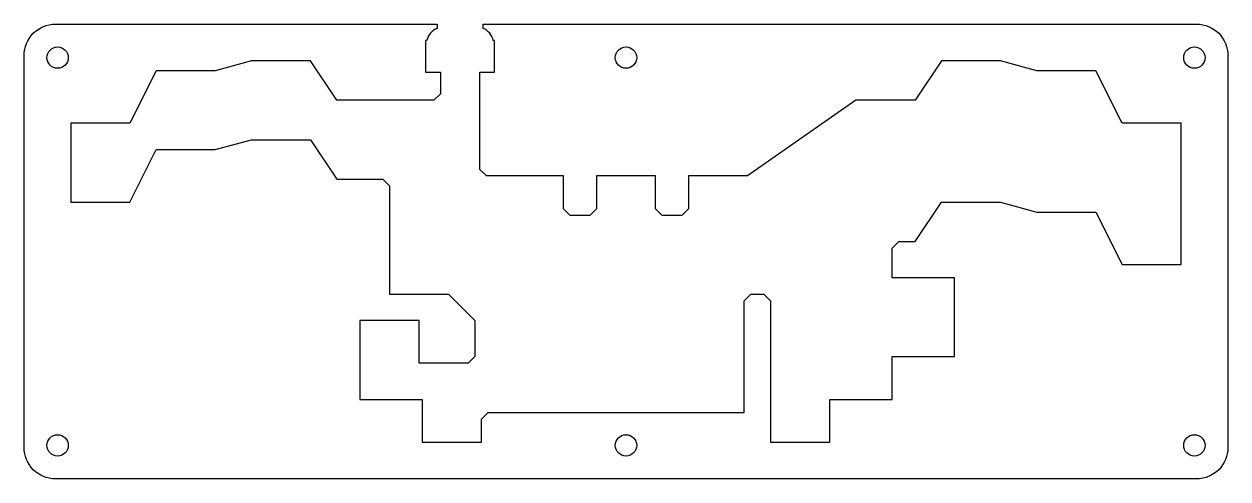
# Model space of a CAD drawing. Header units: millimetres. Extents: x -183 to 183, y -71 to 67.
import ezdxf

# ---------------------------------------------------------------- set-up
doc = ezdxf.new("R2010")
doc.units = ezdxf.units.MM
doc.layers.get('0').update_dxf_attribs({"linetype": 'CONTINUOUS'})

msp = doc.modelspace()

# ---------------------------------------------------------------- linework, layer by layer
msp.add_lwpolyline([(173.65, 67.2, -0.414214), (183.2, 57.65), (183.2, -61.65, -0.414214), (173.65, -71.2), (-173.65, -71.2, -0.414214), (-183.2, -61.65), (-183.2, 57.65, -0.414214), (-173.65, 67.2), (-57.5, 67.2), (-57.5, 65.9, 0.248601), (-60.6, 62.2), (-61, 62.2), (-61, 52.6), (-56.5, 52.6), (-56.5, 46), (-58.5, 44), (-70, 44), (-88, 44), (-96, 56), (-114, 56), (-125, 53), (-143, 53), (-151, 37), (-169, 37), (-169, 13), (-151, 13), (-143, 29), (-125, 29), (-114, 32), (-96, 32), (-88, 20), (-74, 20), (-72, 18), (-72, -15), (-54, -15), (-46, -23), (-46, -34), (-48, -36), (-63, -36), (-63, -23), (-81, -23), (-81, -47), (-63, -47), (-62, -47), (-62, -60), (-44, -60), (-44, -53), (-42, -51), (36, -51), (36, -17), (38, -15), (42, -15), (44, -17), (44, -60), (62, -60), (62, -47), (63, -47), (81, -47), (81, -34), (82, -34), (100, -34), (100, -10), (82, -10), (81, -10), (81, -1), (83, 1), (88, 1), (96, 13), (114, 13), (125, 10), (143, 10), (151, -6), (169, -6), (169, 37), (151, 37), (143, 53), (125, 53), (114, 56), (96, 56), (88, 44), (70, 44), (37, 21), (19, 21), (19, 11), (17, 9), (11, 9), (9, 11), (9, 21), (-9, 21), (-9, 11), (-11, 9), (-17, 9), (-19, 11), (-19, 21), (-42.5, 21), (-44.5, 23), (-44.5, 52.6), (-40, 52.6), (-40, 62.2), (-40.4, 62.2, 0.248601), (-43.5, 65.9), (-43.5, 67.2)], format="xyb", close=True)
for centre in [(-173, 57, 0), (0, 57), (173, 57, 0), (-173, -61, 0), (0, -61), (173, -61, 0)]:
    msp.add_circle(centre, 3.25)

doc.saveas('drawing.dxf')
